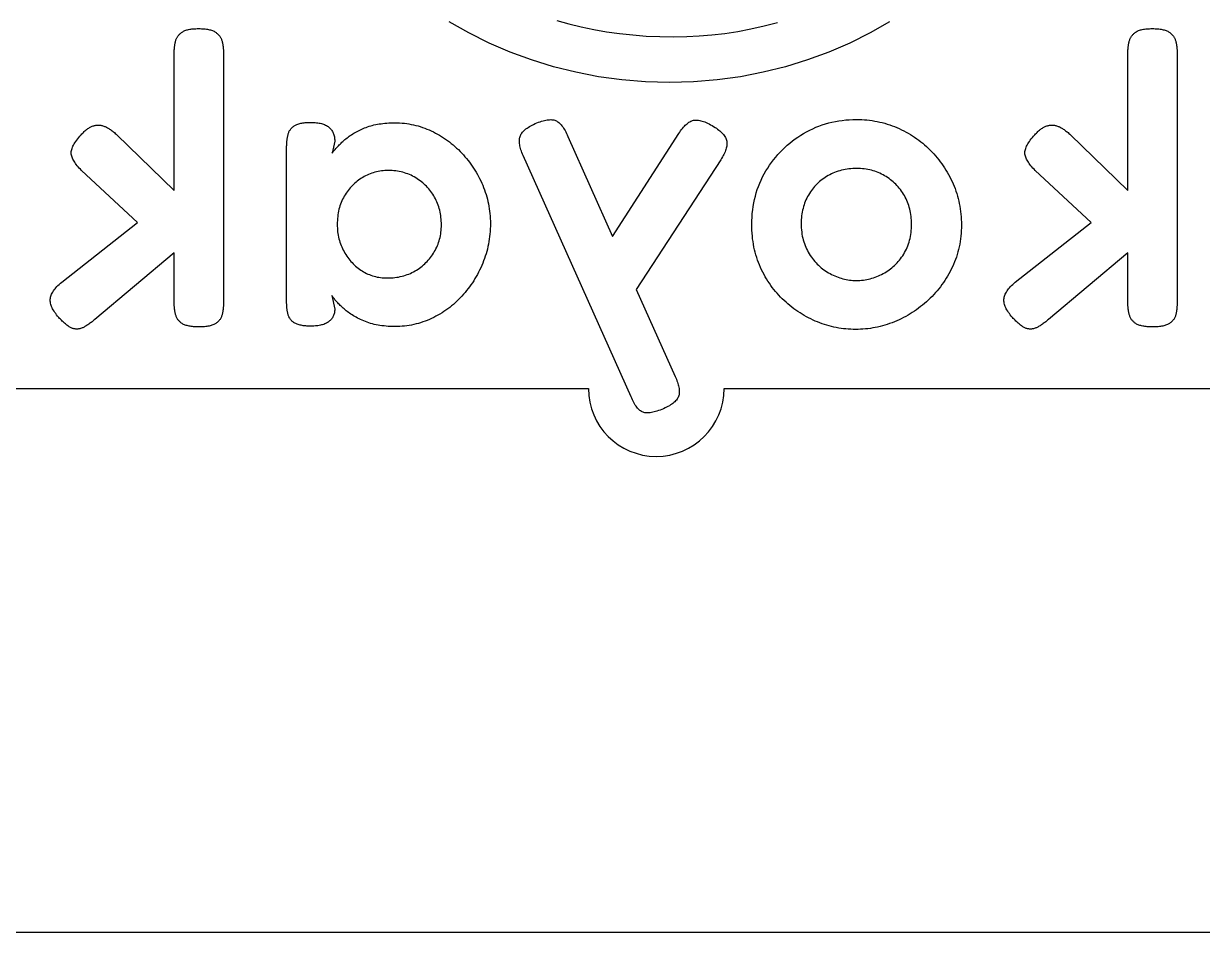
# Model space of a CAD drawing. Extents: x 3 to 102.9, y 3 to 69.3.
# Drawn here: x 50.79 to 76.85, y 29.25 to 49.34 of the extents above; entities that cross this region are included whole.
import ezdxf

# ---------------------------------------------------------------- set-up
doc = ezdxf.new("R2010")
doc.units = 0
doc.layers.add('CUT', color=1, linetype='CONTINUOUS')
doc.layers.add('ENGRAVE', color=7, linetype='CONTINUOUS')

msp = doc.modelspace()

# ---------------------------------------------------------------- linework, layer by layer
at = {"layer": 'CUT'}
msp.add_lwpolyline([(4, 69.3), (9.7, 69.3), (9.7, 66.3), (23.5, 66.3), (23.5, 69.3), (101.9, 69.3, -0.414214), (102.9, 68.3), (102.9, 30.25, -0.414214), (101.9, 29.25), (4, 29.25, -0.414214), (3, 30.25), (3, 68.3, -0.414214)], format="xyb", close=True, dxfattribs=at)
at = {"layer": 'ENGRAVE'}
for points in [[(69.9326, 49.3756), (69.4984, 49.1311), (69.0505, 48.909), (68.5897, 48.7102), (68.1166, 48.5354), (67.6322, 48.3854), (67.1372, 48.2609), (66.6323, 48.1628), (66.1183, 48.0918), (65.5959, 48.0486), (65.066, 48.034), (64.5361, 48.0486), (64.0137, 48.0918), (63.4997, 48.1628), (62.9948, 48.2609), (62.4998, 48.3854), (62.0154, 48.5354), (61.5423, 48.7102), (61.0815, 48.909), (60.6336, 49.1311), (60.1994, 49.3756)], [(62.5753, 49.4044), (62.84, 49.3319), (63.1123, 49.2666), (63.391, 49.2091), (63.6753, 49.1596), (63.9644, 49.1186), (64.2571, 49.0864), (64.5527, 49.0633), (64.8502, 49.0498), (65.1486, 49.0463), (65.447, 49.053), (65.7247, 49.0679), (66.0055, 49.0907), (66.2893, 49.1228), (66.576, 49.1652), (66.8657, 49.219), (67.1582, 49.2856), (67.4536, 49.3659)], [(36.566, 41.272), (63.274, 41.272), (63.2817, 41.1187), (63.3045, 40.9698), (63.3415, 40.8261), (63.3919, 40.6883), (63.4551, 40.5572), (63.5303, 40.4335), (63.6167, 40.318), (63.7135, 40.2115), (63.82, 40.1147), (63.9355, 40.0283), (64.0592, 39.9531), (64.1903, 39.8899), (64.3281, 39.8395), (64.4718, 39.8025), (64.6207, 39.7797), (64.774, 39.772), (64.9273, 39.7797), (65.0762, 39.8025), (65.2199, 39.8395), (65.3577, 39.8899), (65.4888, 39.9531), (65.6125, 40.0283), (65.728, 40.1147), (65.8345, 40.2115), (65.9313, 40.318), (66.0177, 40.4335), (66.0929, 40.5572), (66.1561, 40.6883), (66.2065, 40.8261), (66.2435, 40.9698), (66.2663, 41.1187), (66.274, 41.272), (93.566, 41.272)]]:
    msp.add_lwpolyline(points, dxfattribs=at)
for points in [[(51.633, 43.623), (53.311, 44.944), (52.073, 46.091), (52.0463, 46.1182), (52.0212, 46.1449), (51.9978, 46.1711), (51.976, 46.1969), (51.956, 46.2223), (51.9375, 46.2472), (51.9207, 46.2716), (51.9056, 46.2956), (51.8922, 46.3192), (51.8803, 46.3422), (51.8702, 46.3649), (51.8616, 46.387), (51.8548, 46.4087), (51.8495, 46.4299), (51.8459, 46.4507), (51.844, 46.471), (51.8436, 46.4914), (51.8452, 46.5125), (51.8486, 46.5342), (51.8539, 46.5567), (51.8611, 46.5798), (51.8702, 46.6036), (51.8812, 46.6281), (51.894, 46.6532), (51.9087, 46.6791), (51.9253, 46.7056), (51.9438, 46.7328), (51.9641, 46.7607), (51.9863, 46.7892), (52.0103, 46.8185), (52.0362, 46.8484), (52.064, 46.879), (52.081, 46.8981), (52.0979, 46.9162), (52.1148, 46.9335), (52.1315, 46.9499), (52.1481, 46.9654), (52.1647, 46.98), (52.1811, 46.9937), (52.1975, 47.0065), (52.2138, 47.0184), (52.2299, 47.0295), (52.246, 47.0396), (52.262, 47.0489), (52.2779, 47.0572), (52.2937, 47.0647), (52.3094, 47.0713), (52.325, 47.077), (52.3406, 47.0817), (52.3562, 47.0857), (52.3718, 47.089), (52.3874, 47.0916), (52.4031, 47.0935), (52.4188, 47.0947), (52.4345, 47.0951), (52.4502, 47.0949), (52.466, 47.0939), (52.4818, 47.0922), (52.4976, 47.0898), (52.5134, 47.0867), (52.5293, 47.0829), (52.5452, 47.0783), (52.5611, 47.073), (52.577, 47.067), (52.5932, 47.0605), (52.6095, 47.0532), (52.626, 47.0453), (52.6426, 47.0366), (52.6594, 47.0273), (52.6763, 47.0173), (52.6933, 47.0065), (52.7105, 46.9951), (52.7278, 46.983), (52.7453, 46.9702), (52.7629, 46.9567), (52.7806, 46.9425), (52.7985, 46.9277), (52.8165, 46.9121), (52.8347, 46.8959), (52.853, 46.879), (54.118, 45.65), (54.118, 48.659), (54.1181, 48.6795), (54.1185, 48.6996), (54.1192, 48.7194), (54.12, 48.7389), (54.1212, 48.7581), (54.1226, 48.7769), (54.1242, 48.7954), (54.1261, 48.8136), (54.1283, 48.8315), (54.1306, 48.8491), (54.1333, 48.8663), (54.1361, 48.8833), (54.1392, 48.8999), (54.1426, 48.9163), (54.1462, 48.9323), (54.15, 48.948), (54.1544, 48.9632), (54.1594, 48.9781), (54.165, 48.9926), (54.1712, 49.0068), (54.178, 49.0207), (54.1854, 49.0342), (54.1934, 49.0474), (54.202, 49.0602), (54.2112, 49.0727), (54.221, 49.0849), (54.2315, 49.0966), (54.2425, 49.108), (54.2542, 49.1191), (54.2665, 49.1298), (54.2794, 49.1401), (54.293, 49.15), (54.3073, 49.1593), (54.3227, 49.168), (54.3392, 49.176), (54.3569, 49.1835), (54.3758, 49.1905), (54.3958, 49.1968), (54.4169, 49.2025), (54.4393, 49.2076), (54.4627, 49.2122), (54.4873, 49.2161), (54.513, 49.2194), (54.5399, 49.2221), (54.568, 49.2243), (54.5972, 49.2258), (54.6275, 49.2267), (54.659, 49.227), (54.6907, 49.2267), (54.7212, 49.2258), (54.7506, 49.2243), (54.7789, 49.2221), (54.806, 49.2194), (54.832, 49.2161), (54.8569, 49.2122), (54.8806, 49.2076), (54.9033, 49.2025), (54.9248, 49.1968), (54.9452, 49.1905), (54.9646, 49.1835), (54.9828, 49.176), (55, 49.168), (55.016, 49.1593), (55.031, 49.15), (55.0449, 49.1401), (55.0582, 49.1298), (55.0709, 49.1191), (55.0829, 49.108), (55.0943, 49.0966), (55.1051, 49.0849), (55.1152, 49.0727), (55.1247, 49.0602), (55.1336, 49.0474), (55.1419, 49.0342), (55.1495, 49.0207), (55.1564, 49.0068), (55.1628, 48.9926), (55.1685, 48.9781), (55.1736, 48.9632), (55.178, 48.948), (55.1818, 48.9323), (55.1854, 48.9164), (55.1888, 48.9003), (55.1919, 48.8839), (55.1947, 48.8672), (55.1974, 48.8504), (55.1997, 48.8332), (55.2019, 48.8159), (55.2038, 48.7983), (55.2054, 48.7804), (55.2068, 48.7623), (55.208, 48.744), (55.2088, 48.7253), (55.2095, 48.7065), (55.2099, 48.6874), (55.21, 48.668), (55.21, 43.192), (55.2099, 43.1737), (55.2096, 43.1556), (55.209, 43.1376), (55.2083, 43.1198), (55.2073, 43.1021), (55.2062, 43.0846), (55.2047, 43.0672), (55.2031, 43.05), (55.2013, 43.0329), (55.1992, 43.016), (55.1969, 42.9992), (55.1944, 42.9825), (55.1916, 42.9659), (55.1887, 42.9495), (55.1854, 42.9332), (55.182, 42.917), (55.1783, 42.9011), (55.1738, 42.8856), (55.1687, 42.8705), (55.1629, 42.8558), (55.1564, 42.8416), (55.1492, 42.8277), (55.1413, 42.8143), (55.1328, 42.8012), (55.1235, 42.7886), (55.1136, 42.7764), (55.103, 42.7645), (55.0917, 42.753), (55.0798, 42.742), (55.0672, 42.7313), (55.0539, 42.7209), (55.04, 42.711), (55.0252, 42.7016), (55.0093, 42.6927), (54.9922, 42.6845), (54.974, 42.6769), (54.9547, 42.6699), (54.9343, 42.6635), (54.9128, 42.6577), (54.8901, 42.6525), (54.8664, 42.6479), (54.8415, 42.644), (54.8155, 42.6406), (54.7884, 42.6379), (54.7602, 42.6357), (54.7309, 42.6342), (54.7005, 42.6333), (54.669, 42.633), (54.6373, 42.6333), (54.6068, 42.6341), (54.5774, 42.6355), (54.5491, 42.6375), (54.522, 42.6401), (54.496, 42.6432), (54.4711, 42.6469), (54.4474, 42.6511), (54.4247, 42.656), (54.4032, 42.6614), (54.3828, 42.6674), (54.3634, 42.6739), (54.3452, 42.6811), (54.328, 42.6888), (54.312, 42.6971), (54.297, 42.706), (54.2831, 42.7154), (54.2698, 42.7252), (54.2571, 42.7355), (54.2451, 42.7461), (54.2337, 42.7572), (54.2229, 42.7688), (54.2128, 42.7807), (54.2032, 42.7931), (54.1944, 42.806), (54.1861, 42.8192), (54.1785, 42.8329), (54.1716, 42.847), (54.1652, 42.8616), (54.1595, 42.8766), (54.1544, 42.8921), (54.15, 42.908), (54.1462, 42.924), (54.1426, 42.9402), (54.1392, 42.9565), (54.1361, 42.973), (54.1333, 42.9897), (54.1306, 43.0065), (54.1283, 43.0235), (54.1261, 43.0406), (54.1242, 43.0579), (54.1226, 43.0753), (54.1212, 43.0929), (54.12, 43.1106), (54.1192, 43.1285), (54.1185, 43.1465), (54.1181, 43.1647), (54.118, 43.183), (54.118, 44.274), (52.366, 42.798), (52.3456, 42.7811), (52.3255, 42.7649), (52.3057, 42.7493), (52.2863, 42.7345), (52.2673, 42.7203), (52.2486, 42.7068), (52.2303, 42.694), (52.2124, 42.6819), (52.1948, 42.6705), (52.1776, 42.6597), (52.1607, 42.6497), (52.1442, 42.6404), (52.1281, 42.6317), (52.1124, 42.6238), (52.097, 42.6165), (52.082, 42.61), (52.0672, 42.604), (52.0523, 42.5989), (52.0375, 42.5947), (52.0226, 42.5912), (52.0077, 42.5886), (51.9928, 42.5868), (51.9779, 42.5859), (51.963, 42.5857), (51.9481, 42.5864), (51.9332, 42.5879), (51.9183, 42.5903), (51.9034, 42.5934), (51.8885, 42.5973), (51.8737, 42.6021), (51.8588, 42.6076), (51.844, 42.614), (51.8289, 42.6214), (51.8134, 42.6297), (51.7977, 42.6389), (51.7818, 42.6491), (51.7655, 42.6602), (51.7489, 42.6722), (51.7321, 42.6851), (51.715, 42.699), (51.6976, 42.7138), (51.6799, 42.7296), (51.662, 42.7463), (51.6437, 42.7639), (51.6252, 42.7825), (51.6064, 42.802), (51.5874, 42.8225), (51.568, 42.844), (51.5437, 42.8723), (51.5211, 42.9002), (51.5001, 42.9277), (51.4808, 42.9548), (51.4632, 42.9815), (51.4473, 43.0077), (51.433, 43.0336), (51.4204, 43.059), (51.4094, 43.084), (51.4002, 43.1086), (51.3926, 43.1327), (51.3867, 43.1565), (51.3825, 43.1798), (51.38, 43.2026), (51.3792, 43.225), (51.38, 43.247), (51.3826, 43.2689), (51.3869, 43.291), (51.3931, 43.3133), (51.401, 43.3358), (51.4106, 43.3586), (51.4221, 43.3816), (51.4353, 43.4048), (51.4502, 43.4282), (51.467, 43.4519), (51.4854, 43.4757), (51.5057, 43.4998), (51.5277, 43.524), (51.5514, 43.5485), (51.5768, 43.5731), (51.6041, 43.598)], [(72.71, 43.623), (74.389, 44.944), (73.151, 46.091), (73.1243, 46.1182), (73.0992, 46.1449), (73.0757, 46.1711), (73.0539, 46.1969), (73.0337, 46.2223), (73.0152, 46.2472), (72.9983, 46.2716), (72.9831, 46.2956), (72.9696, 46.3192), (72.9577, 46.3422), (72.9474, 46.3649), (72.9388, 46.387), (72.9319, 46.4087), (72.9266, 46.4299), (72.923, 46.4507), (72.921, 46.471), (72.9208, 46.4914), (72.9225, 46.5125), (72.926, 46.5342), (72.9315, 46.5567), (72.9388, 46.5798), (72.9479, 46.6036), (72.9589, 46.6281), (72.9718, 46.6532), (72.9865, 46.6791), (73.003, 46.7056), (73.0214, 46.7328), (73.0417, 46.7607), (73.0637, 46.7892), (73.0877, 46.8185), (73.1134, 46.8484), (73.141, 46.879), (73.1582, 46.8981), (73.1753, 46.9162), (73.1922, 46.9335), (73.2091, 46.9499), (73.2258, 46.9654), (73.2424, 46.98), (73.259, 46.9937), (73.2754, 47.0065), (73.2917, 47.0184), (73.3079, 47.0295), (73.324, 47.0396), (73.34, 47.0489), (73.3559, 47.0572), (73.3717, 47.0647), (73.3874, 47.0713), (73.403, 47.077), (73.4184, 47.0817), (73.4338, 47.0857), (73.4493, 47.089), (73.4649, 47.0916), (73.4805, 47.0935), (73.4961, 47.0947), (73.5118, 47.0951), (73.5275, 47.0949), (73.5433, 47.0939), (73.5591, 47.0922), (73.575, 47.0898), (73.5909, 47.0867), (73.6068, 47.0829), (73.6228, 47.0783), (73.6389, 47.073), (73.655, 47.067), (73.6712, 47.0605), (73.6875, 47.0532), (73.7039, 47.0453), (73.7205, 47.0366), (73.7372, 47.0273), (73.754, 47.0173), (73.7709, 47.0065), (73.788, 46.9951), (73.8052, 46.983), (73.8226, 46.9702), (73.8401, 46.9567), (73.8578, 46.9425), (73.8756, 46.9277), (73.8936, 46.9121), (73.9117, 46.8959), (73.93, 46.879), (75.196, 45.65), (75.196, 48.659), (75.1961, 48.6795), (75.1965, 48.6996), (75.1972, 48.7194), (75.198, 48.7389), (75.1992, 48.7581), (75.2006, 48.7769), (75.2022, 48.7954), (75.2041, 48.8136), (75.2063, 48.8315), (75.2086, 48.8491), (75.2113, 48.8663), (75.2141, 48.8833), (75.2172, 48.8999), (75.2206, 48.9163), (75.2242, 48.9323), (75.228, 48.948), (75.2324, 48.9632), (75.2374, 48.9781), (75.243, 48.9926), (75.2492, 49.0068), (75.256, 49.0207), (75.2633, 49.0342), (75.2713, 49.0474), (75.2799, 49.0602), (75.289, 49.0727), (75.2988, 49.0849), (75.3091, 49.0966), (75.3201, 49.108), (75.3317, 49.1191), (75.3438, 49.1298), (75.3566, 49.1401), (75.37, 49.15), (75.3844, 49.1593), (75.4, 49.168), (75.4167, 49.176), (75.4345, 49.1835), (75.4535, 49.1905), (75.4736, 49.1968), (75.4948, 49.2025), (75.5171, 49.2076), (75.5406, 49.2122), (75.5652, 49.2161), (75.591, 49.2194), (75.6179, 49.2221), (75.646, 49.2243), (75.6752, 49.2258), (75.7055, 49.2267), (75.737, 49.227), (75.7685, 49.2267), (75.7989, 49.2258), (75.8282, 49.2243), (75.8564, 49.2221), (75.8835, 49.2194), (75.9095, 49.2161), (75.9344, 49.2122), (75.9583, 49.2076), (75.9809, 49.2025), (76.0025, 49.1968), (76.023, 49.1905), (76.0424, 49.1835), (76.0607, 49.176), (76.0779, 49.168), (76.094, 49.1593), (76.109, 49.15), (76.1229, 49.1401), (76.1362, 49.1298), (76.1489, 49.1191), (76.1609, 49.108), (76.1723, 49.0966), (76.1831, 49.0849), (76.1932, 49.0727), (76.2026, 49.0602), (76.2114, 49.0474), (76.2196, 49.0342), (76.2271, 49.0207), (76.234, 49.0068), (76.2402, 48.9926), (76.2458, 48.9781), (76.2507, 48.9632), (76.255, 48.948), (76.259, 48.9323), (76.2627, 48.9164), (76.2661, 48.9003), (76.2693, 48.8839), (76.2722, 48.8672), (76.2748, 48.8504), (76.2772, 48.8332), (76.2793, 48.8159), (76.2811, 48.7983), (76.2827, 48.7804), (76.284, 48.7623), (76.2851, 48.744), (76.2859, 48.7253), (76.2865, 48.7065), (76.2869, 48.6874), (76.287, 48.668), (76.287, 43.192), (76.2869, 43.1737), (76.2866, 43.1556), (76.2861, 43.1376), (76.2853, 43.1198), (76.2844, 43.1021), (76.2832, 43.0846), (76.2818, 43.0672), (76.2802, 43.05), (76.2785, 43.0329), (76.2765, 43.016), (76.2742, 42.9992), (76.2718, 42.9825), (76.2692, 42.9659), (76.2663, 42.9495), (76.2633, 42.9332), (76.26, 42.917), (76.2563, 42.9011), (76.2518, 42.8856), (76.2467, 42.8705), (76.2409, 42.8558), (76.2344, 42.8416), (76.2272, 42.8277), (76.2193, 42.8143), (76.2107, 42.8012), (76.2015, 42.7886), (76.1916, 42.7764), (76.181, 42.7645), (76.1697, 42.753), (76.1578, 42.742), (76.1452, 42.7313), (76.1319, 42.7209), (76.118, 42.711), (76.103, 42.7016), (76.087, 42.6927), (76.0698, 42.6845), (76.0516, 42.6769), (76.0322, 42.6699), (76.0118, 42.6635), (75.9903, 42.6577), (75.9676, 42.6525), (75.9439, 42.6479), (75.919, 42.644), (75.893, 42.6406), (75.8659, 42.6379), (75.8376, 42.6357), (75.8082, 42.6342), (75.7777, 42.6333), (75.746, 42.633), (75.7145, 42.6333), (75.6841, 42.6341), (75.6548, 42.6355), (75.6266, 42.6375), (75.5995, 42.6401), (75.5735, 42.6432), (75.5486, 42.6469), (75.5249, 42.6511), (75.5022, 42.656), (75.4807, 42.6614), (75.4603, 42.6674), (75.441, 42.6739), (75.4228, 42.6811), (75.4057, 42.6888), (75.3898, 42.6971), (75.375, 42.706), (75.3609, 42.7154), (75.3475, 42.7252), (75.3347, 42.7355), (75.3226, 42.7461), (75.3112, 42.7572), (75.3005, 42.7688), (75.2903, 42.7807), (75.2809, 42.7931), (75.2721, 42.806), (75.2639, 42.8192), (75.2563, 42.8329), (75.2494, 42.847), (75.2431, 42.8616), (75.2375, 42.8766), (75.2324, 42.8921), (75.228, 42.908), (75.2242, 42.924), (75.2206, 42.9402), (75.2172, 42.9565), (75.2141, 42.973), (75.2113, 42.9897), (75.2086, 43.0065), (75.2063, 43.0235), (75.2041, 43.0406), (75.2022, 43.0579), (75.2006, 43.0753), (75.1992, 43.0929), (75.198, 43.1106), (75.1972, 43.1285), (75.1965, 43.1465), (75.1961, 43.1647), (75.196, 43.183), (75.196, 44.274), (73.444, 42.798), (73.4236, 42.7811), (73.4035, 42.7649), (73.3837, 42.7493), (73.3643, 42.7345), (73.3453, 42.7203), (73.3266, 42.7068), (73.3083, 42.694), (73.2904, 42.6819), (73.2728, 42.6705), (73.2556, 42.6597), (73.2387, 42.6497), (73.2222, 42.6404), (73.2061, 42.6317), (73.1904, 42.6238), (73.175, 42.6165), (73.16, 42.61), (73.145, 42.604), (73.13, 42.5989), (73.1151, 42.5947), (73.1002, 42.5912), (73.0852, 42.5886), (73.0703, 42.5868), (73.0554, 42.5859), (73.0405, 42.5857), (73.0256, 42.5864), (73.0107, 42.5879), (72.9958, 42.5903), (72.9808, 42.5934), (72.9659, 42.5973), (72.951, 42.6021), (72.936, 42.6076), (72.921, 42.614), (72.906, 42.6214), (72.8908, 42.6297), (72.8752, 42.6389), (72.8593, 42.6491), (72.8432, 42.6602), (72.8267, 42.6722), (72.8099, 42.6851), (72.7929, 42.699), (72.7755, 42.7138), (72.7579, 42.7296), (72.74, 42.7463), (72.7217, 42.7639), (72.7032, 42.7825), (72.6844, 42.802), (72.6654, 42.8225), (72.646, 42.844), (72.6217, 42.8723), (72.5991, 42.9002), (72.5781, 42.9277), (72.5588, 42.9548), (72.5412, 42.9815), (72.5253, 43.0077), (72.511, 43.0336), (72.4984, 43.059), (72.4874, 43.084), (72.4782, 43.1086), (72.4706, 43.1327), (72.4647, 43.1565), (72.4605, 43.1798), (72.458, 43.2026), (72.4572, 43.225), (72.458, 43.247), (72.4606, 43.2689), (72.4649, 43.291), (72.471, 43.3133), (72.4788, 43.3358), (72.4884, 43.3586), (72.4998, 43.3816), (72.5129, 43.4048), (72.5278, 43.4282), (72.5444, 43.4519), (72.5628, 43.4757), (72.5829, 43.4998), (72.6048, 43.524), (72.6285, 43.5485), (72.6539, 43.5731), (72.6811, 43.598)], [(64.332, 43.461), (65.189, 41.541), (65.2044, 41.5082), (65.2185, 41.4763), (65.2312, 41.4451), (65.2425, 41.4148), (65.2524, 41.3853), (65.261, 41.3566), (65.2682, 41.3288), (65.274, 41.3017), (65.2785, 41.2755), (65.2816, 41.2501), (65.2834, 41.2256), (65.2838, 41.2018), (65.2829, 41.1789), (65.2806, 41.1568), (65.277, 41.1355), (65.272, 41.115), (65.2652, 41.0951), (65.2565, 41.0753), (65.2459, 41.0559), (65.2334, 41.0367), (65.2189, 41.0177), (65.2025, 40.9989), (65.1841, 40.9805), (65.1639, 40.9622), (65.1417, 40.9443), (65.1175, 40.9266), (65.0915, 40.9091), (65.0635, 40.892), (65.0335, 40.8751), (65.0016, 40.8584), (64.9678, 40.8421), (64.932, 40.826), (64.8947, 40.8106), (64.8587, 40.7966), (64.824, 40.784), (64.7904, 40.7728), (64.7581, 40.763), (64.727, 40.7546), (64.6971, 40.7476), (64.6685, 40.742), (64.6411, 40.7378), (64.6149, 40.7351), (64.5899, 40.7337), (64.5661, 40.7338), (64.5435, 40.7352), (64.5221, 40.7381), (64.502, 40.7423), (64.483, 40.748), (64.4647, 40.7551), (64.4467, 40.7642), (64.4288, 40.7752), (64.4112, 40.7881), (64.3938, 40.8029), (64.3766, 40.8197), (64.3596, 40.8383), (64.3429, 40.8589), (64.3263, 40.8813), (64.31, 40.9057), (64.294, 40.932), (64.2781, 40.9602), (64.2625, 40.9903), (64.2471, 41.0223), (64.2319, 41.0562), (64.217, 41.092), (61.832, 46.421), (61.8178, 46.4538), (61.805, 46.4857), (61.7935, 46.5168), (61.7832, 46.547), (61.7743, 46.5764), (61.7667, 46.6049), (61.7605, 46.6326), (61.7555, 46.6594), (61.7518, 46.6853), (61.7495, 46.7104), (61.7485, 46.7347), (61.7488, 46.7581), (61.7503, 46.7806), (61.7532, 46.8023), (61.7575, 46.8231), (61.763, 46.843), (61.7703, 46.8624), (61.7794, 46.8815), (61.7903, 46.9005), (61.8031, 46.9192), (61.8177, 46.9376), (61.8341, 46.9559), (61.8523, 46.9739), (61.8724, 46.9917), (61.8942, 47.0094), (61.9179, 47.0268), (61.9434, 47.044), (61.9707, 47.061), (61.9998, 47.0778), (62.0307, 47.0944), (62.0635, 47.1108), (62.098, 47.127), (62.1353, 47.1424), (62.1713, 47.1563), (62.2061, 47.1687), (62.2398, 47.1797), (62.2721, 47.1892), (62.3033, 47.1972), (62.3333, 47.2037), (62.362, 47.2087), (62.3895, 47.2123), (62.4158, 47.2144), (62.4409, 47.215), (62.4647, 47.2142), (62.4874, 47.2119), (62.5088, 47.208), (62.529, 47.2028), (62.548, 47.196), (62.5661, 47.1876), (62.5841, 47.1773), (62.602, 47.1653), (62.6198, 47.1514), (62.6374, 47.1357), (62.655, 47.1181), (62.6724, 47.0988), (62.6896, 47.0776), (62.7068, 47.0546), (62.7238, 47.0298), (62.7406, 47.0032), (62.7574, 46.9748), (62.774, 46.9446), (62.7905, 46.9125), (62.8068, 46.8787), (62.823, 46.843), (63.81, 44.631), (65.272, 46.907), (65.2926, 46.9382), (65.3132, 46.9677), (65.3337, 46.9955), (65.3541, 47.0215), (65.3746, 47.0459), (65.395, 47.0685), (65.4153, 47.0894), (65.4356, 47.1086), (65.4559, 47.1261), (65.4762, 47.1418), (65.4964, 47.1559), (65.5165, 47.1681), (65.5367, 47.1787), (65.5568, 47.1875), (65.5769, 47.1946), (65.597, 47.2), (65.6176, 47.2039), (65.6391, 47.206), (65.6616, 47.2066), (65.6851, 47.2055), (65.7096, 47.2027), (65.735, 47.1982), (65.7614, 47.1921), (65.7887, 47.1844), (65.8171, 47.175), (65.8464, 47.1639), (65.8766, 47.1512), (65.9078, 47.1369), (65.9399, 47.1209), (65.973, 47.1032), (66.007, 47.0839), (66.042, 47.063), (66.0732, 47.0435), (66.1027, 47.0239), (66.1304, 47.0042), (66.1563, 46.9844), (66.1806, 46.9646), (66.2031, 46.9447), (66.2238, 46.9248), (66.2428, 46.9047), (66.26, 46.8847), (66.2754, 46.8645), (66.2891, 46.8442), (66.301, 46.8239), (66.3112, 46.8036), (66.3196, 46.7831), (66.3262, 46.7626), (66.331, 46.742), (66.3342, 46.721), (66.3358, 46.6994), (66.336, 46.6772), (66.3345, 46.6543), (66.3316, 46.6307), (66.3272, 46.6065), (66.3212, 46.5816), (66.3136, 46.5561), (66.3046, 46.53), (66.294, 46.5032), (66.2818, 46.4757), (66.2681, 46.4477), (66.2529, 46.419), (66.2362, 46.3896), (66.2179, 46.3596), (66.198, 46.329)], [(69.179, 42.578), (69.1253, 42.5786), (69.0717, 42.5806), (69.0183, 42.5838), (68.9651, 42.5883), (68.912, 42.5941), (68.8591, 42.6012), (68.8064, 42.6096), (68.7539, 42.6192), (68.7015, 42.6302), (68.6493, 42.6425), (68.5973, 42.656), (68.5455, 42.6708), (68.4938, 42.6869), (68.4424, 42.7043), (68.3911, 42.723), (68.34, 42.743), (68.2893, 42.7642), (68.2392, 42.7865), (68.1897, 42.8098), (68.1409, 42.8343), (68.0926, 42.8599), (68.0449, 42.8866), (67.9978, 42.9144), (67.9514, 42.9434), (67.9055, 42.9734), (67.8602, 43.0046), (67.8155, 43.0368), (67.7715, 43.0702), (67.728, 43.1047), (67.685, 43.1404), (67.6427, 43.1771), (67.601, 43.215), (67.5603, 43.2539), (67.5207, 43.2937), (67.4821, 43.3344), (67.4446, 43.3761), (67.4082, 43.4187), (67.3729, 43.4622), (67.3387, 43.5066), (67.3055, 43.552), (67.2734, 43.5983), (67.2424, 43.6456), (67.2125, 43.6938), (67.1836, 43.7429), (67.1559, 43.793), (67.1292, 43.844), (67.1035, 43.896), (67.079, 43.949), (67.0556, 44.0026), (67.0337, 44.057), (67.0133, 44.1122), (66.9944, 44.1682), (66.9771, 44.2249), (66.9612, 44.2823), (66.9469, 44.3405), (66.9341, 44.3995), (66.9228, 44.4592), (66.9131, 44.5197), (66.9048, 44.5809), (66.898, 44.6428), (66.8928, 44.7055), (66.889, 44.769), (66.8868, 44.8331), (66.886, 44.898), (66.8872, 44.98), (66.8909, 45.0609), (66.897, 45.1407), (66.9055, 45.2195), (66.9165, 45.2973), (66.9299, 45.3739), (66.9457, 45.4495), (66.964, 45.524), (66.9847, 45.5974), (67.0079, 45.6698), (67.0335, 45.741), (67.0615, 45.8112), (67.092, 45.8803), (67.1249, 45.9483), (67.1602, 46.0152), (67.198, 46.081), (67.2378, 46.1456), (67.2793, 46.2085), (67.3224, 46.2697), (67.3671, 46.3292), (67.4135, 46.3871), (67.4615, 46.4432), (67.5112, 46.4976), (67.5625, 46.5504), (67.6154, 46.6014), (67.67, 46.6508), (67.7263, 46.6984), (67.7841, 46.7443), (67.8436, 46.7886), (67.9048, 46.8311), (67.9676, 46.8719), (68.032, 46.911), (68.0979, 46.9482), (68.1647, 46.9831), (68.2324, 47.0155), (68.3011, 47.0456), (68.3706, 47.0733), (68.4411, 47.0985), (68.5125, 47.1214), (68.5849, 47.1419), (68.6581, 47.1599), (68.7323, 47.1756), (68.8074, 47.1889), (68.8835, 47.1997), (68.9605, 47.2081), (69.0384, 47.2142), (69.1172, 47.2178), (69.197, 47.219), (69.2564, 47.2183), (69.3153, 47.2162), (69.3738, 47.2127), (69.4318, 47.2078), (69.4893, 47.2015), (69.5464, 47.1937), (69.603, 47.1846), (69.6591, 47.1741), (69.7148, 47.1622), (69.7701, 47.1489), (69.8248, 47.1342), (69.8792, 47.1182), (69.9331, 47.1007), (69.9865, 47.0819), (70.0395, 47.0616), (70.092, 47.04), (70.1437, 47.0171), (70.1948, 46.9931), (70.245, 46.968), (70.2945, 46.9418), (70.3432, 46.9144), (70.3913, 46.8859), (70.4385, 46.8563), (70.485, 46.8256), (70.5307, 46.7938), (70.5757, 46.7609), (70.62, 46.7268), (70.6635, 46.6917), (70.7063, 46.6554), (70.7482, 46.618), (70.7895, 46.5796), (70.83, 46.54), (70.8696, 46.4995), (70.9081, 46.4582), (70.9455, 46.416), (70.9819, 46.3731), (71.0171, 46.3294), (71.0513, 46.285), (71.0845, 46.2397), (71.1165, 46.1936), (71.1475, 46.1468), (71.1773, 46.0992), (71.2061, 46.0507), (71.2339, 46.0015), (71.2605, 45.9516), (71.2861, 45.9008), (71.3106, 45.8493), (71.334, 45.797), (71.3563, 45.7441), (71.3772, 45.6906), (71.3967, 45.6366), (71.4146, 45.5821), (71.4312, 45.5271), (71.4463, 45.4716), (71.4599, 45.4156), (71.4721, 45.3591), (71.4829, 45.3021), (71.4922, 45.2446), (71.5001, 45.1866), (71.5065, 45.128), (71.5116, 45.069), (71.5151, 45.0095), (71.5173, 44.9495), (71.518, 44.889), (71.5172, 44.8263), (71.5149, 44.7643), (71.511, 44.7029), (71.5056, 44.6421), (71.4987, 44.5819), (71.4902, 44.5224), (71.4802, 44.4636), (71.4686, 44.4054), (71.4555, 44.3478), (71.4409, 44.2909), (71.4247, 44.2346), (71.407, 44.179), (71.3878, 44.124), (71.3671, 44.0697), (71.3448, 44.016), (71.321, 43.963), (71.2957, 43.9106), (71.2694, 43.859), (71.242, 43.8084), (71.2135, 43.7586), (71.184, 43.7097), (71.1535, 43.6617), (71.1218, 43.6145), (71.0891, 43.5682), (71.0554, 43.5228), (71.0205, 43.4783), (70.9846, 43.4346), (70.9476, 43.3918), (70.9096, 43.3498), (70.8705, 43.3087), (70.8303, 43.2684), (70.789, 43.229), (70.7469, 43.1906), (70.7041, 43.1532), (70.6606, 43.117), (70.6165, 43.0818), (70.5718, 43.0478), (70.5264, 43.0149), (70.4803, 42.9831), (70.4336, 42.9524), (70.3863, 42.9228), (70.3383, 42.8943), (70.2897, 42.867), (70.2404, 42.8407), (70.1905, 42.8156), (70.14, 42.7916), (70.0888, 42.7687), (70.037, 42.747), (69.9846, 42.7265), (69.9321, 42.7073), (69.8794, 42.6894), (69.8266, 42.6729), (69.7736, 42.6577), (69.7204, 42.6439), (69.6671, 42.6313), (69.6136, 42.6201), (69.56, 42.6102), (69.5061, 42.6017), (69.4521, 42.5944), (69.3979, 42.5885), (69.3434, 42.5839), (69.2888, 42.5806), (69.234, 42.5787)], [(57.145, 42.651), (57.1135, 42.6513), (57.0831, 42.6521), (57.0538, 42.6535), (57.0256, 42.6555), (56.9985, 42.6581), (56.9725, 42.6612), (56.9476, 42.6649), (56.9239, 42.6691), (56.9012, 42.674), (56.8797, 42.6794), (56.8593, 42.6854), (56.84, 42.6919), (56.8218, 42.6991), (56.8047, 42.7068), (56.7888, 42.7151), (56.774, 42.724), (56.7599, 42.7334), (56.7465, 42.7433), (56.7338, 42.7536), (56.7218, 42.7643), (56.7105, 42.7754), (56.6999, 42.787), (56.69, 42.7991), (56.6808, 42.8115), (56.6722, 42.8244), (56.6643, 42.8377), (56.6571, 42.8514), (56.6505, 42.8655), (56.6447, 42.88), (56.6394, 42.8949), (56.6349, 42.9103), (56.631, 42.926), (56.6277, 42.9422), (56.6247, 42.9587), (56.6218, 42.9753), (56.6192, 42.9922), (56.6168, 43.0093), (56.6145, 43.0265), (56.6125, 43.044), (56.6108, 43.0617), (56.6092, 43.0797), (56.6078, 43.0978), (56.6066, 43.1161), (56.6057, 43.1347), (56.6049, 43.1534), (56.6044, 43.1724), (56.6041, 43.1916), (56.604, 43.211), (56.604, 46.568), (56.6041, 46.5885), (56.6044, 46.6087), (56.6049, 46.6287), (56.6057, 46.6485), (56.6066, 46.6679), (56.6078, 46.6872), (56.6092, 46.7061), (56.6107, 46.7249), (56.6125, 46.7434), (56.6145, 46.7616), (56.6168, 46.7796), (56.6192, 46.7974), (56.6218, 46.8149), (56.6247, 46.8322), (56.6277, 46.8492), (56.631, 46.866), (56.6349, 46.8823), (56.6394, 46.8982), (56.6445, 46.9137), (56.6503, 46.9288), (56.6567, 46.9435), (56.6638, 46.9577), (56.6714, 46.9716), (56.6797, 46.985), (56.6887, 46.998), (56.6983, 47.0106), (56.7085, 47.0227), (56.7193, 47.0345), (56.7308, 47.0458), (56.7429, 47.0566), (56.7556, 47.067), (56.769, 47.077), (56.7833, 47.0864), (56.7987, 47.0953), (56.8153, 47.1035), (56.8331, 47.1111), (56.852, 47.1181), (56.8721, 47.1245), (56.8934, 47.1303), (56.9158, 47.1355), (56.9393, 47.1401), (56.964, 47.144), (56.9898, 47.1474), (57.0168, 47.1501), (57.0449, 47.1523), (57.0741, 47.1538), (57.1045, 47.1547), (57.136, 47.155), (57.1697, 47.1546), (57.2024, 47.1533), (57.2339, 47.1512), (57.2642, 47.1483), (57.2934, 47.1445), (57.3215, 47.1399), (57.3485, 47.1345), (57.3742, 47.1282), (57.3989, 47.1212), (57.4224, 47.1133), (57.4447, 47.1046), (57.4659, 47.0951), (57.4859, 47.0848), (57.5048, 47.0737), (57.5225, 47.0617), (57.539, 47.049), (57.5546, 47.0355), (57.5692, 47.0212), (57.5828, 47.0062), (57.5954, 46.9903), (57.607, 46.9738), (57.6176, 46.9564), (57.6272, 46.9383), (57.6358, 46.9195), (57.6433, 46.8999), (57.6499, 46.8796), (57.6554, 46.8585), (57.6599, 46.8367), (57.6635, 46.8141), (57.666, 46.7908), (57.6675, 46.7668), (57.668, 46.742), (57.613, 46.476), (57.6281, 46.4966), (57.6437, 46.517), (57.6598, 46.5374), (57.6764, 46.5576), (57.6935, 46.5777), (57.7112, 46.5977), (57.7293, 46.6176), (57.748, 46.6374), (57.7672, 46.6571), (57.7869, 46.6766), (57.8071, 46.6961), (57.8279, 46.7155), (57.8491, 46.7348), (57.8709, 46.7539), (57.8932, 46.773), (57.916, 46.792), (57.9392, 46.8107), (57.963, 46.8291), (57.9874, 46.847), (58.0124, 46.8646), (58.038, 46.8817), (58.0642, 46.8985), (58.0911, 46.9148), (58.1185, 46.9308), (58.1466, 46.9463), (58.1752, 46.9615), (58.2045, 46.9762), (58.2344, 46.9906), (58.2649, 47.0045), (58.296, 47.0181), (58.3277, 47.0312), (58.36, 47.044), (58.3932, 47.0563), (58.4274, 47.0679), (58.4624, 47.0786), (58.4982, 47.0885), (58.535, 47.0976), (58.5726, 47.1058), (58.6111, 47.1133), (58.6505, 47.12), (58.6908, 47.1259), (58.732, 47.131), (58.7741, 47.1353), (58.817, 47.1388), (58.8609, 47.1415), (58.9057, 47.1434), (58.9514, 47.1446), (58.998, 47.145), (59.0505, 47.1443), (59.1028, 47.1422), (59.1547, 47.1388), (59.2063, 47.1339), (59.2576, 47.1277), (59.3085, 47.12), (59.3592, 47.111), (59.4095, 47.1005), (59.4595, 47.0886), (59.5092, 47.0754), (59.5585, 47.0607), (59.6075, 47.0446), (59.6561, 47.0271), (59.7044, 47.0081), (59.7524, 46.9878), (59.8, 46.966), (59.8473, 46.9432), (59.8939, 46.9193), (59.9398, 46.8944), (59.9851, 46.8685), (60.0296, 46.8415), (60.0735, 46.8135), (60.1167, 46.7845), (60.1593, 46.7544), (60.2011, 46.7232), (60.2423, 46.6911), (60.2828, 46.6578), (60.3226, 46.6236), (60.3617, 46.5883), (60.4001, 46.5519), (60.4379, 46.5145), (60.475, 46.476), (60.5111, 46.4367), (60.5462, 46.3966), (60.5805, 46.3559), (60.6137, 46.3146), (60.646, 46.2725), (60.6774, 46.2298), (60.7078, 46.1863), (60.7373, 46.1423), (60.7657, 46.0975), (60.7933, 46.052), (60.8198, 46.0059), (60.8454, 45.9591), (60.87, 45.9116), (60.8937, 45.8634), (60.9163, 45.8145), (60.938, 45.765), (60.9585, 45.7149), (60.9777, 45.6645), (60.9956, 45.6136), (61.0122, 45.5623), (61.0275, 45.5107), (61.0414, 45.4586), (61.0541, 45.4062), (61.0654, 45.3534), (61.0754, 45.3002), (61.084, 45.2466), (61.0913, 45.1926), (61.0973, 45.1382), (61.102, 45.0835), (61.1053, 45.0284), (61.1073, 44.9729), (61.108, 44.917), (61.1073, 44.8587), (61.1053, 44.8009), (61.102, 44.7436), (61.0973, 44.6867), (61.0913, 44.6304), (61.084, 44.5744), (61.0754, 44.519), (61.0654, 44.464), (61.0541, 44.4095), (61.0414, 44.3554), (61.0275, 44.3019), (61.0122, 44.2487), (60.9956, 44.1961), (60.9777, 44.1439), (60.9585, 44.0922), (60.938, 44.041), (60.9163, 43.9902), (60.8937, 43.9401), (60.8702, 43.8908), (60.8458, 43.8422), (60.8203, 43.7944), (60.794, 43.7473), (60.7667, 43.7009), (60.7385, 43.6552), (60.7093, 43.6103), (60.6792, 43.5661), (60.6482, 43.5227), (60.6163, 43.4799), (60.5833, 43.4379), (60.5495, 43.3965), (60.5147, 43.3559), (60.479, 43.316), (60.4426, 43.277), (60.4055, 43.239), (60.3676, 43.2022), (60.329, 43.1664), (60.2897, 43.1317), (60.2497, 43.098), (60.2089, 43.0655), (60.1674, 43.034), (60.1252, 43.0036), (60.0822, 42.9743), (60.0386, 42.946), (59.9943, 42.9189), (59.9492, 42.8928), (59.9035, 42.8678), (59.8571, 42.8439), (59.81, 42.821), (59.7622, 42.7992), (59.714, 42.7789), (59.6653, 42.7599), (59.6163, 42.7424), (59.5669, 42.7263), (59.5171, 42.7116), (59.4669, 42.6984), (59.4164, 42.6865), (59.3654, 42.676), (59.3141, 42.667), (59.2623, 42.6593), (59.2102, 42.6531), (59.1577, 42.6482), (59.1049, 42.6448), (59.0516, 42.6427), (58.998, 42.642), (58.948, 42.6425), (58.899, 42.6439), (58.8509, 42.6463), (58.8037, 42.6497), (58.7575, 42.654), (58.7122, 42.6593), (58.6678, 42.6656), (58.6244, 42.6729), (58.5819, 42.6811), (58.5403, 42.6903), (58.4996, 42.7005), (58.4598, 42.7116), (58.421, 42.7237), (58.3831, 42.7368), (58.3461, 42.7509), (58.31, 42.766), (58.2748, 42.7815), (58.2405, 42.7974), (58.207, 42.8135), (58.1744, 42.8299), (58.1427, 42.8467), (58.1119, 42.8637), (58.0819, 42.881), (58.0528, 42.8986), (58.0245, 42.9165), (57.9971, 42.9347), (57.9706, 42.9532), (57.9449, 42.972), (57.9202, 42.9911), (57.8962, 43.0104), (57.8732, 43.0301), (57.851, 43.05), (57.8296, 43.0699), (57.8091, 43.0895), (57.7893, 43.1087), (57.7704, 43.1276), (57.7522, 43.1462), (57.7348, 43.1645), (57.7182, 43.1825), (57.7024, 43.2001), (57.6873, 43.2175), (57.6731, 43.2345), (57.6596, 43.2512), (57.647, 43.2675), (57.635, 43.2836), (57.6239, 43.2994), (57.6136, 43.3148), (57.604, 43.33), (57.668, 43.027), (57.6675, 43.0055), (57.666, 42.9846), (57.6635, 42.9643), (57.6599, 42.9445), (57.6554, 42.9253), (57.6499, 42.9067), (57.6433, 42.8886), (57.6358, 42.8711), (57.6272, 42.8542), (57.6176, 42.8379), (57.607, 42.8221), (57.5954, 42.8069), (57.5828, 42.7923), (57.5692, 42.7783), (57.5546, 42.7649), (57.539, 42.752), (57.5225, 42.7398), (57.5049, 42.7284), (57.4862, 42.7178), (57.4665, 42.708), (57.4456, 42.6989), (57.4237, 42.6906), (57.4006, 42.6831), (57.3765, 42.6764), (57.3513, 42.6704), (57.325, 42.6653), (57.2977, 42.6609), (57.2693, 42.6574), (57.2398, 42.6546), (57.2093, 42.6526), (57.1777, 42.6514)], [(69.197, 43.66), (69.2359, 43.6606), (69.2745, 43.6623), (69.3128, 43.6653), (69.351, 43.6694), (69.3888, 43.6747), (69.4264, 43.6811), (69.4638, 43.6888), (69.5009, 43.6976), (69.5377, 43.7076), (69.5744, 43.7188), (69.6107, 43.7312), (69.6469, 43.7448), (69.6828, 43.7596), (69.7184, 43.7755), (69.7538, 43.7927), (69.789, 43.811), (69.8235, 43.8304), (69.8572, 43.8509), (69.89, 43.8723), (69.9221, 43.8948), (69.9534, 43.9183), (69.9838, 43.9427), (70.0134, 43.9682), (70.0422, 43.9946), (70.0702, 44.0221), (70.0974, 44.0505), (70.1238, 44.08), (70.1493, 44.1104), (70.174, 44.1418), (70.1978, 44.1742), (70.2208, 44.2076), (70.243, 44.242), (70.2641, 44.2775), (70.2838, 44.3138), (70.3021, 44.3509), (70.3191, 44.3888), (70.3348, 44.4275), (70.349, 44.4671), (70.3619, 44.5075), (70.3735, 44.5486), (70.3837, 44.5906), (70.3925, 44.6334), (70.4, 44.677), (70.4061, 44.7214), (70.4109, 44.7666), (70.4143, 44.8126), (70.4163, 44.8594), (70.417, 44.907), (70.4164, 44.9504), (70.4145, 44.9933), (70.4114, 45.0355), (70.407, 45.0773), (70.4014, 45.1185), (70.3946, 45.1591), (70.3865, 45.1992), (70.3771, 45.2387), (70.3665, 45.2778), (70.3546, 45.3162), (70.3415, 45.3542), (70.3271, 45.3916), (70.3115, 45.4285), (70.2946, 45.4648), (70.2764, 45.5007), (70.257, 45.536), (70.2365, 45.5704), (70.2151, 45.6039), (70.1928, 45.6365), (70.1696, 45.6682), (70.1455, 45.6989), (70.1205, 45.7287), (70.0947, 45.7576), (70.0679, 45.7856), (70.0402, 45.8127), (70.0116, 45.8388), (69.9821, 45.864), (69.9517, 45.8883), (69.9204, 45.9116), (69.8882, 45.934), (69.855, 45.9555), (69.821, 45.976), (69.7864, 45.9954), (69.7513, 46.0136), (69.7157, 46.0305), (69.6796, 46.0461), (69.643, 46.0605), (69.6059, 46.0736), (69.5683, 46.0855), (69.5301, 46.0961), (69.4915, 46.1055), (69.4523, 46.1136), (69.4127, 46.1204), (69.3725, 46.126), (69.3319, 46.1304), (69.2908, 46.1335), (69.2491, 46.1354), (69.207, 46.136), (69.1625, 46.1354), (69.1187, 46.1336), (69.0755, 46.1305), (69.033, 46.1262), (68.9911, 46.1208), (68.9499, 46.1141), (68.9094, 46.1061), (68.8695, 46.097), (68.8303, 46.0866), (68.7917, 46.0751), (68.7538, 46.0623), (68.7165, 46.0482), (68.6799, 46.033), (68.6439, 46.0166), (68.6086, 45.9989), (68.574, 45.98), (68.54, 45.9602), (68.5068, 45.9395), (68.4746, 45.9177), (68.4433, 45.8951), (68.4129, 45.8715), (68.3834, 45.8469), (68.3548, 45.8214), (68.3271, 45.7949), (68.3003, 45.7674), (68.2745, 45.7391), (68.2495, 45.7098), (68.2254, 45.6795), (68.2022, 45.6483), (68.1799, 45.6161), (68.1585, 45.583), (68.138, 45.549), (68.1186, 45.5144), (68.1004, 45.4791), (68.0834, 45.4431), (68.0677, 45.4065), (68.0532, 45.3693), (68.04, 45.3314), (68.0281, 45.2928), (68.0174, 45.2536), (68.0079, 45.2138), (67.9997, 45.1733), (67.9928, 45.1322), (67.9871, 45.0904), (67.9827, 45.048), (67.9795, 45.005), (67.9776, 44.9613), (67.977, 44.917), (67.9777, 44.8692), (67.9798, 44.8222), (67.9833, 44.7759), (67.9882, 44.7305), (67.9945, 44.6858), (68.0023, 44.6419), (68.0114, 44.5988), (68.0219, 44.5565), (68.0338, 44.515), (68.0471, 44.4743), (68.0618, 44.4344), (68.0778, 44.3953), (68.0953, 44.357), (68.1141, 44.3195), (68.1344, 44.2828), (68.156, 44.247), (68.1789, 44.2119), (68.2025, 44.1779), (68.2269, 44.1449), (68.252, 44.1129), (68.278, 44.082), (68.3047, 44.0522), (68.3321, 44.0234), (68.3604, 43.9956), (68.3894, 43.9689), (68.4192, 43.9432), (68.4498, 43.9186), (68.4813, 43.895), (68.5135, 43.8725), (68.5465, 43.8509), (68.5803, 43.8305), (68.615, 43.811), (68.65, 43.7927), (68.6852, 43.7755), (68.7206, 43.7596), (68.7561, 43.7448), (68.7919, 43.7312), (68.8279, 43.7188), (68.864, 43.7076), (68.9004, 43.6976), (68.9369, 43.6888), (68.9736, 43.6811), (69.0104, 43.6747), (69.0474, 43.6694), (69.0846, 43.6653), (69.1219, 43.6623), (69.1594, 43.6606)], [(58.833, 43.715), (58.8751, 43.7156), (58.9167, 43.7174), (58.9577, 43.7205), (58.9982, 43.7247), (59.0382, 43.7302), (59.0776, 43.7369), (59.1165, 43.7449), (59.1549, 43.754), (59.1927, 43.7644), (59.23, 43.7759), (59.2668, 43.7887), (59.3031, 43.8027), (59.3389, 43.818), (59.3741, 43.8344), (59.4088, 43.8521), (59.443, 43.871), (59.4763, 43.8909), (59.5087, 43.9117), (59.5402, 43.9334), (59.5709, 43.9559), (59.6006, 43.9793), (59.6295, 44.0036), (59.6574, 44.0287), (59.6845, 44.0546), (59.7107, 44.0814), (59.736, 44.1091), (59.7604, 44.1376), (59.7839, 44.167), (59.8065, 44.1972), (59.8282, 44.2283), (59.8491, 44.2602), (59.869, 44.293), (59.8879, 44.3264), (59.9056, 44.3604), (59.922, 44.3949), (59.9372, 44.4299), (59.9513, 44.4654), (59.9641, 44.5014), (59.9756, 44.5379), (59.986, 44.5749), (59.9951, 44.6124), (60.0031, 44.6504), (60.0098, 44.6889), (60.0152, 44.728), (60.0195, 44.7675), (60.0226, 44.8075), (60.0244, 44.848), (60.025, 44.889), (60.0244, 44.9311), (60.0227, 44.9727), (60.0197, 45.0138), (60.0156, 45.0543), (60.0103, 45.0944), (60.0039, 45.1339), (59.9962, 45.1728), (59.9874, 45.2112), (59.9774, 45.2491), (59.9662, 45.2865), (59.9538, 45.3233), (59.9402, 45.3595), (59.9254, 45.3952), (59.9095, 45.4304), (59.8923, 45.465), (59.874, 45.499), (59.8546, 45.5323), (59.8343, 45.5648), (59.8132, 45.5964), (59.7911, 45.6272), (59.7682, 45.6572), (59.7443, 45.6863), (59.7196, 45.7145), (59.694, 45.7419), (59.6675, 45.7684), (59.6401, 45.7941), (59.6118, 45.8189), (59.5826, 45.8428), (59.5526, 45.8659), (59.5216, 45.8881), (59.4897, 45.9095), (59.457, 45.93), (59.4233, 45.9494), (59.3891, 45.9676), (59.3543, 45.9846), (59.319, 46.0003), (59.2831, 46.0148), (59.2466, 46.028), (59.2096, 46.0399), (59.172, 46.0506), (59.1338, 46.0601), (59.0951, 46.0683), (59.0558, 46.0752), (59.016, 46.0809), (58.9756, 46.0853), (58.9346, 46.0885), (58.8931, 46.0904), (58.851, 46.091), (58.8122, 46.0904), (58.7739, 46.0886), (58.7361, 46.0856), (58.6987, 46.0815), (58.6619, 46.0761), (58.6254, 46.0695), (58.5895, 46.0618), (58.554, 46.0529), (58.519, 46.0428), (58.4844, 46.0315), (58.4504, 46.019), (58.4167, 46.0054), (58.3836, 45.9905), (58.3509, 45.9745), (58.3187, 45.9574), (58.287, 45.939), (58.2559, 45.9196), (58.2255, 45.8993), (58.1959, 45.8782), (58.167, 45.8561), (58.1389, 45.8332), (58.1115, 45.8093), (58.0849, 45.7846), (58.059, 45.759), (58.0339, 45.7325), (58.0095, 45.7051), (57.9859, 45.6768), (57.963, 45.6476), (57.9409, 45.6176), (57.9195, 45.5866), (57.8989, 45.5547), (57.879, 45.522), (57.8601, 45.4884), (57.8424, 45.4542), (57.826, 45.4192), (57.8107, 45.3834), (57.7967, 45.347), (57.7839, 45.3098), (57.7724, 45.2719), (57.762, 45.2332), (57.7529, 45.1939), (57.7449, 45.1538), (57.7382, 45.113), (57.7327, 45.0714), (57.7285, 45.0292), (57.7254, 44.9862), (57.7236, 44.9424), (57.723, 44.898), (57.7236, 44.857), (57.7253, 44.8164), (57.7283, 44.7764), (57.7324, 44.7367), (57.7377, 44.6976), (57.7441, 44.6589), (57.7518, 44.6207), (57.7606, 44.5829), (57.7706, 44.5456), (57.7818, 44.5087), (57.7942, 44.4723), (57.8078, 44.4363), (57.8226, 44.4008), (57.8385, 44.3658), (57.8557, 44.3312), (57.874, 44.297), (57.8933, 44.2637), (57.9134, 44.2313), (57.9342, 44.1998), (57.9557, 44.1691), (57.9781, 44.1394), (58.0011, 44.1105), (58.0249, 44.0826), (58.0495, 44.0555), (58.0748, 44.0293), (58.1009, 44.004), (58.1277, 43.9796), (58.1553, 43.9561), (58.1836, 43.9335), (58.2126, 43.9118), (58.2424, 43.8909), (58.273, 43.871), (58.3042, 43.8521), (58.3359, 43.8344), (58.3681, 43.818), (58.4009, 43.8027), (58.4341, 43.7887), (58.4679, 43.7759), (58.5021, 43.7644), (58.5369, 43.754), (58.5721, 43.7449), (58.6079, 43.7369), (58.6442, 43.7302), (58.681, 43.7247), (58.7182, 43.7205), (58.756, 43.7174), (58.7942, 43.7156)]]:
    msp.add_lwpolyline(points, close=True, dxfattribs=at)

doc.saveas('drawing.dxf')
